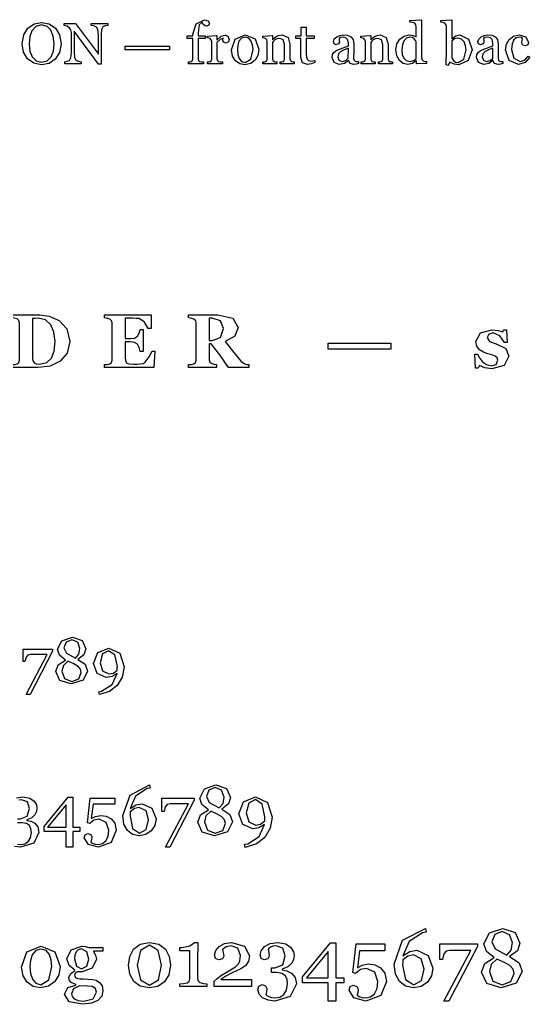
# Model space of a CAD drawing. Extents: x 0 to 118, y 2 to 170.
# Drawn here: x 47.62 to 58.52, y 61.87 to 82.95 of the extents above; entities that cross this region are included whole.
import ezdxf

# ---------------------------------------------------------------- set-up
doc = ezdxf.new("R2010")
doc.units = 0

msp = doc.modelspace()

# ---------------------------------------------------------------- linework, layer by layer
at = {"layer": 'Layer 1', "color": 7}
for points in [[(48.381652, 82.76355), (48.471375, 82.618897), (48.503722, 82.43213), (48.470765, 82.24475), (48.379212, 82.101317), (48.247375, 82.010987), (48.087462, 81.979247), (47.920227, 82.012817), (47.789002, 82.107422), (47.702332, 82.250855), (47.671202, 82.43213), (47.704163, 82.620117), (47.795105, 82.76355), (47.928162, 82.855103), (48.087463, 82.88684), (48.249817, 82.854493), (48.381653, 82.76355), (48.381652, 82.76355)], [(48.29071, 82.149535), (48.34015, 82.275267), (48.356025, 82.43213), (48.338325, 82.595703), (48.287665, 82.722657), (48.203437, 82.803223), (48.08747, 82.83252), (47.96296, 82.79895), (47.87934, 82.709228), (47.833565, 82.583495), (47.818915, 82.43213), (47.83479, 82.273438), (47.88484, 82.147705), (47.967847, 82.063478), (48.087475, 82.03357), (48.205272, 82.064088), (48.290722, 82.149535), (48.29071, 82.149535)], [(49.501037, 82.822755), (49.448547, 82.81298), (49.397887, 82.794055), (49.36798, 82.73546), (49.360655, 82.625597), (49.360655, 81.991442), (49.307552, 81.991442), (48.782652, 82.70006), (48.782652, 82.253282), (48.791802, 82.137928), (48.821097, 82.080555), (48.879082, 82.05553), (48.937065, 82.04333), (48.937065, 82), (48.58184, 82), (48.58184, 82.043335), (48.637382, 82.054935), (48.68621, 82.07446), (48.715507, 82.12634), (48.723432, 82.24658), (48.723432, 82.673215), (48.713657, 82.729367), (48.687412, 82.772702), (48.627597, 82.806883), (48.567172, 82.822757), (48.567172, 82.866092), (48.814365, 82.866092), (49.301425, 82.20569), (49.301425, 82.617677), (49.29165, 82.733645), (49.263572, 82.787967), (49.20742, 82.810542), (49.148827, 82.822742), (49.148827, 82.866077), (49.501, 82.866077), (49.501037, 82.822755)], [(51.677552, 82.872193), (51.662902, 82.825805), (51.618347, 82.80688), (51.584777, 82.814805), (51.558532, 82.83618), (51.535957, 82.866698), (51.518257, 82.894163), (51.45478, 82.83679), (51.432805, 82.661008), (51.432805, 82.599363), (51.587835, 82.599363), (51.587835, 82.54077), (51.432805, 82.54077), (51.432805, 82.10864), (51.44073, 82.07385), (51.466975, 82.0537), (51.506037, 82.04455), (51.548152, 82.040275), (51.548152, 82), (51.23077, 82), (51.23077, 82.040283), (51.259455, 82.042783), (51.2857, 82.047657), (51.310725, 82.066582), (51.319275, 82.102595), (51.319275, 82.540827), (51.200257, 82.540827), (51.200257, 82.59942), (51.319275, 82.59942), (51.319275, 82.637873), (51.390075, 82.86004), (51.568297, 82.94549), (51.650085, 82.924115), (51.677552, 82.872235), (51.677552, 82.872193)], [(56.321105, 82.010983), (56.111145, 81.997558), (56.101995, 82.006108), (56.101995, 82.06226), (56.09712, 82.06351), (56.018385, 82.005525), (55.92256, 81.98295), (55.823073, 82.005525), (55.740065, 82.070222), (55.68269, 82.171543), (55.66194, 82.302158), (55.684515, 82.426058), (55.74677, 82.528598), (55.837713, 82.593905), (55.948185, 82.618305), (56.030583, 82.60733), (56.100775, 82.580475), (56.100775, 82.789825), (56.092225, 82.836213), (56.068425, 82.86856), (56.022037, 82.885035), (55.959782, 82.89296), (55.959782, 82.9308), (56.205755, 82.94485), (56.214905, 82.9357), (56.214905, 82.123933), (56.22283, 82.08731), (56.247255, 82.062285), (56.280825, 82.053135), (56.321107, 82.050635), (56.321105, 82.010983)], [(57.292175, 82.301508), (57.206725, 82.073848), (57.008363, 81.981685), (56.910705, 81.996935), (56.820985, 82.03783), (56.775818, 81.96764), (56.737975, 81.97619), (56.74225, 82.084833), (56.7435, 82.207513), (56.7435, 82.803215), (56.733725, 82.84472), (56.709925, 82.874628), (56.670863, 82.886228), (56.627528, 82.891728), (56.627528, 82.93079), (56.848475, 82.94484), (56.857025, 82.93569), (56.857025, 82.53896), (56.8613, 82.53771), (56.943698, 82.598135), (57.032198, 82.618285), (57.217745, 82.530395), (57.292208, 82.301513), (57.292175, 82.301508)], [(52.096862, 82.524293), (52.081612, 82.46875), (52.034615, 82.44495), (51.982125, 82.46265), (51.964425, 82.501713), (51.966175, 82.526113), (51.97045, 82.548088), (51.903312, 82.524888), (51.838002, 82.45897), (51.838002, 82.108628), (51.845927, 82.073838), (51.872172, 82.053688), (51.911235, 82.044538), (51.95335, 82.040263), (51.95335, 82), (51.635967, 82), (51.635967, 82.040283), (51.664655, 82.042783), (51.6909, 82.047657), (51.715922, 82.066582), (51.724472, 82.102595), (51.724472, 82.474297), (51.715322, 82.51153), (51.690922, 82.540827), (51.663455, 82.551202), (51.629275, 82.556077), (51.629275, 82.59575), (51.829473, 82.609175), (51.838023, 82.600625), (51.838023, 82.515787), (51.841073, 82.515787), (51.925303, 82.59086), (52.01014, 82.616495), (52.072395, 82.59147), (52.09682, 82.524332), (52.096862, 82.524293)], [(52.73468, 82.307008), (52.71453, 82.181885), (52.657157, 82.078125), (52.559502, 82.005493), (52.43499, 81.981693), (52.325737, 82.003043), (52.233575, 82.066518), (52.170097, 82.166005), (52.146897, 82.298453), (52.228682, 82.529165), (52.444137, 82.618887), (52.652267, 82.533438), (52.734665, 82.306998), (52.73468, 82.307008)], [(53.486632, 82), (53.191832, 82), (53.191832, 82.040283), (53.22235, 82.042783), (53.250428, 82.047657), (53.275453, 82.066582), (53.284002, 82.102595), (53.284002, 82.412042), (53.253485, 82.51092), (53.180242, 82.54571), (53.121037, 82.535335), (53.07343, 82.51091), (53.041083, 82.480393), (53.023983, 82.454758), (53.023983, 82.108688), (53.032533, 82.074508), (53.058168, 82.053758), (53.085633, 82.044607), (53.11676, 82.040332), (53.11676, 82), (52.82196, 82), (52.82196, 82.040283), (52.850647, 82.042783), (52.876892, 82.047657), (52.901917, 82.066582), (52.910467, 82.102595), (52.910467, 82.474297), (52.901317, 82.51214), (52.876892, 82.540827), (52.849427, 82.551202), (52.815247, 82.556077), (52.815247, 82.59575), (53.015442, 82.609175), (53.023992, 82.600625), (53.023992, 82.515787), (53.027043, 82.515787), (53.063665, 82.550577), (53.105168, 82.584147), (53.15888, 82.608547), (53.22907, 82.618322), (53.357245, 82.564002), (53.399358, 82.42057), (53.399358, 82.10746), (53.406683, 82.07267), (53.431708, 82.05252), (53.45673, 82.04397), (53.486638, 82.04032), (53.486632, 82)], [(53.93219, 82.026245), (53.857118, 81.99878), (53.770448, 81.98718), (53.663635, 82.025022), (53.633118, 82.133055), (53.633118, 82.54077), (53.524475, 82.54077), (53.524475, 82.599362), (53.63556, 82.599362), (53.63556, 82.78674), (53.746643, 82.78674), (53.746643, 82.599362), (53.919373, 82.599362), (53.919373, 82.54077), (53.747865, 82.54077), (53.747865, 82.204465), (53.750365, 82.140987), (53.76379, 82.097042), (53.793088, 82.070187), (53.845578, 82.061037), (53.890133, 82.063537), (53.932248, 82.070862), (53.93219, 82.026245)], [(54.863588, 82.010995), (54.812928, 81.99452), (54.7641, 81.987795), (54.687805, 82.00977), (54.651795, 82.075078), (54.648145, 82.075078), (54.562695, 82.00794), (54.453443, 81.98474), (54.341748, 82.026245), (54.298413, 82.134888), (54.308188, 82.197142), (54.337483, 82.246583), (54.377767, 82.27893), (54.424762, 82.30213), (54.535848, 82.34058), (54.649373, 82.384528), (54.649373, 82.444952), (54.645723, 82.47547), (54.631673, 82.518192), (54.596883, 82.557255), (54.534018, 82.574355), (54.481528, 82.56458), (54.447958, 82.545055), (54.453458, 82.509042), (54.459558, 82.465097), (54.440033, 82.426035), (54.386933, 82.408335), (54.341765, 82.429685), (54.327715, 82.478512), (54.34724, 82.532225), (54.39912, 82.578), (54.465648, 82.606688), (54.54194, 82.618888), (54.631053, 82.611563), (54.700633, 82.581655), (54.74763, 82.52001), (54.764105, 82.420523), (54.762355, 82.265493), (54.760605, 82.118398), (54.76853, 82.080558), (54.794165, 82.056758), (54.82285, 82.050658), (54.863745, 82.050158), (54.863588, 82.010995)], [(55.588073, 82.000008), (55.293275, 82.000008), (55.293275, 82.04029), (55.323793, 82.04279), (55.351868, 82.047665), (55.376893, 82.06659), (55.385443, 82.102603), (55.385443, 82.41205), (55.354925, 82.510928), (55.281683, 82.545718), (55.222478, 82.535343), (55.17487, 82.510918), (55.142523, 82.4804), (55.125423, 82.454765), (55.125423, 82.108695), (55.133973, 82.074515), (55.159608, 82.053765), (55.187073, 82.044615), (55.2182, 82.04034), (55.2182, 82), (54.9234, 82), (54.9234, 82.040283), (54.952087, 82.042783), (54.978333, 82.047657), (55.003357, 82.066582), (55.011907, 82.102595), (55.011907, 82.474297), (55.002758, 82.51214), (54.978333, 82.540827), (54.950868, 82.551202), (54.916688, 82.556077), (54.916688, 82.59575), (55.116883, 82.609175), (55.125433, 82.600625), (55.125433, 82.515787), (55.128483, 82.515787), (55.165103, 82.550577), (55.206608, 82.584147), (55.260318, 82.608547), (55.330508, 82.618322), (55.458683, 82.564002), (55.500795, 82.42057), (55.500795, 82.10746), (55.50812, 82.07267), (55.533145, 82.05252), (55.55817, 82.04397), (55.588075, 82.04032), (55.588073, 82.000008)], [(57.951355, 82.01098), (57.900695, 81.994505), (57.851868, 81.98778), (57.775573, 82.009755), (57.739563, 82.075063), (57.735913, 82.075063), (57.650465, 82.007925), (57.54121, 81.984725), (57.429518, 82.02623), (57.386183, 82.134873), (57.395958, 82.197127), (57.425255, 82.246567), (57.465538, 82.278915), (57.512535, 82.302115), (57.623618, 82.340565), (57.737145, 82.384512), (57.737145, 82.444937), (57.733495, 82.475455), (57.719445, 82.518177), (57.684655, 82.55724), (57.621788, 82.57434), (57.569298, 82.564565), (57.535728, 82.54504), (57.541228, 82.509027), (57.547328, 82.465082), (57.527803, 82.42602), (57.474703, 82.40832), (57.429538, 82.42967), (57.415488, 82.478497), (57.435013, 82.53221), (57.486893, 82.577985), (57.55342, 82.606673), (57.629715, 82.618873), (57.718825, 82.611548), (57.788405, 82.58164), (57.835403, 82.519995), (57.851878, 82.420508), (57.850128, 82.265478), (57.848378, 82.118383), (57.856303, 82.080543), (57.881938, 82.056743), (57.910625, 82.050643), (57.951518, 82.050143), (57.951355, 82.01098)], [(58.28949, 81.984123), (58.085023, 82.070793), (58.01117, 82.303338), (58.030695, 82.421745), (58.08868, 82.522453), (58.17901, 82.592033), (58.29742, 82.61889), (58.441463, 82.576165), (58.497005, 82.460808), (58.482355, 82.406488), (58.434138, 82.383288), (58.377985, 82.401588), (58.35846, 82.44248), (58.365785, 82.498632), (58.374335, 82.541358), (58.341378, 82.566383), (58.29499, 82.573108), (58.238837, 82.560282), (58.187567, 82.514507), (58.150947, 82.43211), (58.136897, 82.308207), (58.186945, 82.12266), (58.319392, 82.05125), (58.41827, 82.079935), (58.492732, 82.165995), (58.531795, 82.14036), (58.425592, 82.026225), (58.289485, 81.98411), (58.28949, 81.984123)], [(52.608337, 82.305758), (52.599187, 82.402195), (52.571722, 82.488865), (52.520452, 82.54929), (52.442937, 82.57249), (52.36237, 82.54929), (52.30866, 82.485812), (52.281195, 82.400972), (52.27327, 82.30881), (52.28242, 82.200167), (52.312937, 82.111667), (52.364817, 82.050022), (52.442942, 82.028047), (52.563792, 82.1019), (52.608347, 82.305757), (52.608337, 82.305758)], [(56.10077, 82.116573), (56.10077, 82.46875), (56.084895, 82.50293), (56.05743, 82.5365), (56.015925, 82.561523), (55.960383, 82.571898), (55.892635, 82.552973), (55.838313, 82.498653), (55.802303, 82.411372), (55.789478, 82.294795), (55.799253, 82.20141), (55.832213, 82.123897), (55.886533, 82.068965), (55.96588, 82.048215), (56.046445, 82.069565), (56.100767, 82.116562), (56.10077, 82.116573)], [(57.164613, 82.297233), (57.154838, 82.389398), (57.12432, 82.471185), (57.07, 82.528558), (56.989433, 82.550533), (56.91436, 82.533433), (56.856988, 82.488268), (56.856988, 82.137925), (56.871038, 82.103745), (56.900335, 82.066513), (56.941838, 82.038438), (56.9986, 82.028063), (57.11884, 82.100085), (57.164618, 82.297228), (57.164613, 82.297233)], [(50.821837, 82.303345), (49.875182, 82.303345), (49.875182, 82.379638), (50.821837, 82.379638), (50.821837, 82.303345)], [(54.650573, 82.33326), (54.559632, 82.303353), (54.487, 82.26673), (54.438783, 82.217293), (54.421083, 82.150155), (54.447328, 82.07569), (54.515075, 82.05189), (54.59137, 82.07264), (54.646913, 82.122688), (54.650573, 82.33326)], [(57.738343, 82.333245), (57.6474, 82.303338), (57.574768, 82.266715), (57.52655, 82.217278), (57.50885, 82.15014), (57.535095, 82.075675), (57.602845, 82.051875), (57.679138, 82.072625), (57.73468, 82.122673), (57.738343, 82.333245)], [(48.463348, 76.51007), (48.629975, 76.329955), (48.69345, 76.05542), (48.636322, 75.806275), (48.486357, 75.6333), (48.269745, 75.532533), (48.016633, 75.5), (47.44931, 75.5), (47.44931, 75.56189), (47.512787, 75.56664), (47.563567, 75.576165), (47.60324, 75.607903), (47.61434, 75.657098), (47.61434, 76.455315), (47.604015, 76.503715), (47.563547, 76.53942), (47.499277, 76.55767), (47.447702, 76.56402), (47.447702, 76.62591), (48.046762, 76.62591), (48.25227, 76.60131), (48.463328, 76.510063), (48.463348, 76.51007)], [(48.301483, 75.703125), (48.357818, 75.853882), (48.376068, 76.056213), (48.352268, 76.260132), (48.282443, 76.417237), (48.167393, 76.518005), (48.011875, 76.55371), (47.948398, 76.55221), (47.89603, 76.55071), (47.89603, 75.696158), (47.90318, 75.645375), (47.929365, 75.60729), (47.973798, 75.581105), (48.043623, 75.57238), (48.197553, 75.605705), (48.301495, 75.7033), (48.301483, 75.703125)], [(50.427705, 76.338685), (50.3674, 76.338685), (50.288055, 76.46881), (50.176178, 76.54657), (50.109527, 76.55292), (50.039702, 76.55442), (49.87625, 76.55442), (49.87625, 76.119605), (49.992095, 76.119605), (50.071442, 76.12993), (50.136505, 76.169602), (50.173005, 76.233872), (50.197605, 76.314012), (50.257907, 76.314012), (50.257907, 75.844285), (50.197605, 75.844285), (50.173005, 75.927597), (50.136505, 75.997422), (50.074615, 76.036302), (49.992095, 76.047402), (49.87625, 76.047402), (49.87625, 75.72288), (49.8834, 75.641947), (49.911965, 75.59672), (49.96592, 75.576895), (50.06034, 75.572145), (50.12699, 75.572895), (50.195228, 75.577645), (50.257118, 75.589545), (50.300758, 75.612545), (50.386453, 75.73077), (50.449135, 75.850582), (50.507058, 75.850582), (50.485625, 75.5), (49.429535, 75.5), (49.429535, 75.56189), (49.489838, 75.56824), (49.543793, 75.57934), (49.58426, 75.61108), (49.594585, 75.661068), (49.594585, 76.455318), (49.58586, 76.50213), (49.543808, 76.53625), (49.485885, 76.5537), (49.42955, 76.564025), (49.42955, 76.625915), (50.42772, 76.625915), (50.427705, 76.338685)], [(52.519013, 75.5), (52.087373, 75.5), (51.90091, 75.77295), (51.716828, 76.007812), (51.673187, 76.007812), (51.673187, 75.665832), (51.683512, 75.617432), (51.724773, 75.584107), (51.771585, 75.570607), (51.827128, 75.561882), (51.827128, 75.5), (51.22648, 75.5), (51.22648, 75.56189), (51.286783, 75.56824), (51.34074, 75.57934), (51.381205, 75.61108), (51.39153, 75.661068), (51.39153, 76.455318), (51.382805, 76.502925), (51.340753, 76.53625), (51.280448, 76.5537), (51.226493, 76.564025), (51.226493, 76.625915), (51.858085, 76.625915), (52.179435, 76.559265), (52.289725, 76.359315), (52.221488, 76.168885), (52.01519, 76.057007), (52.140555, 75.895142), (52.29052, 75.707092), (52.35717, 75.63092), (52.432548, 75.576172), (52.478568, 75.566647), (52.519035, 75.561897), (52.519013, 75.5)], [(51.978668, 76.337097), (51.915193, 76.501342), (51.73587, 76.55371), (51.673188, 76.55371), (51.673188, 76.082397), (51.73349, 76.082397), (51.914398, 76.143492), (51.978668, 76.337097), (51.978668, 76.337097)], [(57.713593, 75.473022), (57.562835, 75.496022), (57.449373, 75.54363), (57.425573, 75.489675), (57.363683, 75.489675), (57.353358, 75.785635), (57.41128, 75.785635), (57.450953, 75.704702), (57.51443, 75.624562), (57.59933, 75.56426), (57.70248, 75.53966), (57.809595, 75.567432), (57.845303, 75.654712), (57.829428, 75.70708), (57.785787, 75.742785), (57.71755, 75.769762), (57.627095, 75.79674), (57.53426, 75.828477), (57.454915, 75.880052), (57.397787, 75.954637), (57.376362, 76.058582), (57.46999, 76.23949), (57.716757, 76.30852), (57.849262, 76.293445), (57.95162, 76.261707), (57.96827, 76.30852), (58.028572, 76.30852), (58.041272, 76.037952), (57.984937, 76.037952), (57.889722, 76.17998), (57.74452, 76.240282), (57.648512, 76.214892), (57.6136, 76.144275), (57.66438, 76.056995), (57.807997, 76.006212), (58.015882, 75.906237), (58.08174, 75.74596), (57.979382, 75.54442), (57.713575, 75.47301), (57.713593, 75.473022)], [(55.55429, 75.891175), (54.212555, 75.891175), (54.212555, 76.020508), (55.55429, 76.020508), (55.55429, 75.891175)], [(49.070863, 69.00244), (48.97351, 68.808408), (48.717713, 68.72717), (48.480043, 68.801695), (48.390748, 68.99371), (48.443115, 69.13806), (48.599548, 69.236752), (48.471985, 69.34149), (48.429688, 69.470395), (48.52234, 69.653685), (48.74524, 69.727537), (48.954713, 69.657713), (49.035278, 69.48248), (48.990968, 69.353575), (48.860718, 69.25421), (49.02118, 69.1488), (49.070863, 69.00244), (49.070863, 69.00244)], [(48.908385, 69.489865), (48.859375, 69.6228), (48.735168, 69.674498), (48.610962, 69.624815), (48.562622, 69.502623), (48.617675, 69.383115), (48.81372, 69.27838), (48.88623, 69.363645), (48.90838, 69.489865), (48.908385, 69.489865)], [(48.320923, 69.426755), (47.842225, 68.504943), (47.7583, 68.504943), (48.208802, 69.357603), (47.944947, 69.357603), (47.853637, 69.356353), (47.793212, 69.343603), (47.755615, 69.29862), (47.730765, 69.207313), (47.68981, 69.207313), (47.68981, 69.470495), (48.320912, 69.470495), (48.320923, 69.426755)], [(49.84967, 69.096433), (49.812745, 68.876218), (49.706665, 68.695615), (49.540833, 68.568723), (49.322633, 68.501585), (49.310558, 68.56201), (49.370983, 68.57276), (49.596568, 68.713077), (49.701305, 68.953435), (49.591198, 68.884282), (49.468333, 68.862808), (49.27766, 68.948075), (49.197093, 69.162918), (49.290415, 69.397233), (49.522043, 69.492568), (49.760385, 69.385818), (49.84968, 69.09645), (49.84967, 69.096433)], [(49.707338, 69.104483), (49.65564, 69.35021), (49.52069, 69.439505), (49.391785, 69.370353), (49.342772, 69.18102), (49.392455, 69.00646), (49.526732, 68.940665), (49.622742, 68.959465), (49.70398, 69.021233), (49.70473, 69.031983), (49.70598, 69.054808), (49.70673, 69.077633), (49.70748, 69.104488), (49.707338, 69.104483)], [(48.936585, 68.970883), (48.91846, 69.044737), (48.866093, 69.103147), (48.774113, 69.156187), (48.64722, 69.213255), (48.552555, 69.12396), (48.522343, 69.001095), (48.58008, 68.841305), (48.73517, 68.780882), (48.882205, 68.834592), (48.936588, 68.970882), (48.936585, 68.970883)], [(50.534913, 65.837655), (50.50708, 65.694833), (50.433838, 65.581308), (50.315185, 65.502205), (50.18042, 65.47657), (50.033203, 65.5066), (49.921143, 65.59156), (49.848633, 65.72779), (49.822997, 65.9087), (49.978273, 66.349617), (50.395753, 66.56495), (50.408927, 66.49903), (50.34301, 66.487305), (50.096917, 66.327637), (49.984855, 66.064697), (50.109367, 66.142335), (50.239005, 66.165035), (50.447747, 66.071285), (50.534905, 65.837642), (50.534913, 65.837655)], [(52.168213, 65.7754), (52.062013, 65.56373), (51.78296, 65.475108), (51.523682, 65.556408), (51.42627, 65.76588), (51.483398, 65.92335), (51.654053, 66.031015), (51.514893, 66.145273), (51.46875, 66.285898), (51.569825, 66.48585), (51.812988, 66.566418), (52.041505, 66.490245), (52.129395, 66.299082), (52.081055, 66.158457), (51.938965, 66.05006), (52.114013, 65.935068), (52.168213, 65.7754), (52.168213, 65.7754)], [(51.990968, 66.30714), (51.9375, 66.452157), (51.802003, 66.508555), (51.666505, 66.454355), (51.61377, 66.321055), (51.673828, 66.190685), (51.887695, 66.076425), (51.966797, 66.169443), (51.990972, 66.30714), (51.990968, 66.30714)], [(47.551028, 66.288095), (47.689455, 66.309345), (47.838138, 66.282248), (47.931155, 66.217793), (47.976565, 66.139425), (47.989015, 66.069113), (47.978765, 65.995138), (47.945073, 65.927023), (47.876958, 65.864033), (47.77149, 65.818623), (47.77149, 65.806898), (47.858648, 65.788598), (47.942875, 65.745385), (48.006597, 65.667748), (48.031498, 65.548363), (47.918703, 65.32058), (47.63672, 65.232688), (47.636717, 65.232665)], [(47.57224, 65.841313), (47.635963, 65.841313), (47.781713, 65.896978), (47.82639, 66.064703), (47.783178, 66.202398), (47.660863, 66.249273), (47.597875, 66.239748)], [(48.901612, 65.565917), (48.75293, 65.565917), (48.75293, 65.232665), (48.612305, 65.232665), (48.612305, 65.565917), (48.143555, 65.565917), (48.143555, 65.67871), (48.656982, 66.304932), (48.75293, 66.304932), (48.75293, 65.661865), (48.901612, 65.661865), (48.901612, 65.565917)], [(49.57251, 65.843505), (49.652343, 65.745362), (49.68457, 65.595215), (49.576905, 65.335205), (49.30371, 65.232665), (49.086915, 65.293458), (48.99829, 65.434815), (49.016615, 65.5), (49.07301, 65.527833), (49.13966, 65.504407), (49.163085, 65.454602), (49.155035, 65.396007), (49.142585, 65.344007), (49.161635, 65.330082), (49.19313, 65.313232), (49.239273, 65.299307), (49.303725, 65.292707), (49.39235, 65.311757), (49.462663, 65.368155), (49.509538, 65.461905), (49.525638, 65.594472), (49.467775, 65.765127), (49.316898, 65.833242), (49.207033, 65.811267), (49.116213, 65.738025), (49.06714, 65.757075), (49.129398, 66.285882), (49.65381, 66.285882), (49.65381, 66.155512), (49.188723, 66.155512), (49.150638, 65.844965), (49.237063, 65.891107), (49.355715, 65.914532), (49.46631, 65.897682), (49.572513, 65.843482), (49.57251, 65.843505)], [(51.350098, 66.238293), (50.82788, 65.232675), (50.736328, 65.232675), (51.227783, 66.162852), (50.939943, 66.162852), (50.840333, 66.161353), (50.774415, 66.147428), (50.733398, 66.098355), (50.7063, 65.998748), (50.66162, 65.998748), (50.66162, 66.285855), (51.350098, 66.285855), (51.350098, 66.238293)], [(53.017823, 65.87794), (52.97754, 65.637705), (52.861818, 65.440685), (52.680908, 65.302255), (52.44287, 65.229015), (52.429695, 65.294933), (52.495613, 65.306658), (52.741708, 65.459735), (52.855965, 65.721942), (52.735848, 65.646502), (52.601815, 65.623077), (52.393808, 65.716095), (52.305915, 65.95047), (52.407723, 66.206085), (52.660408, 66.310088), (52.920418, 66.193633), (53.01783, 65.87796), (53.017823, 65.87794)], [(52.86255, 65.88674), (52.806152, 66.154805), (52.658935, 66.252217), (52.51831, 66.176777), (52.464843, 65.970235), (52.519043, 65.779805), (52.665528, 65.708027), (52.770263, 65.728527), (52.858888, 65.79591), (52.859637, 65.807635), (52.861137, 65.832535), (52.861887, 65.857435), (52.862637, 65.886732), (52.86255, 65.88674)], [(48.612305, 65.661865), (48.612305, 66.141602), (48.216797, 65.661865), (48.612305, 65.661865)], [(50.375978, 65.81788), (50.321045, 66.00831), (50.175293, 66.080088), (50.072755, 66.059588), (49.981933, 65.99074), (49.979683, 65.949725), (49.978183, 65.89992), (50.033845, 65.63112), (50.181795, 65.534442), (50.32242, 65.60988), (50.375888, 65.817887), (50.375978, 65.81788)], [(52.021728, 65.740977), (52.001953, 65.821542), (51.944825, 65.885265), (51.844482, 65.943125), (51.706055, 66.00538), (51.602782, 65.90797), (51.569825, 65.773935), (51.632812, 65.59962), (51.802002, 65.533702), (51.962402, 65.592295), (52.021727, 65.740977), (52.021728, 65.740977)], [(47.572238, 65.299315), (47.644748, 65.292715), (47.728978, 65.307365), (47.800753, 65.35424), (47.850558, 65.433343), (47.868883, 65.551263), (47.860083, 65.62963), (47.82932, 65.697015), (47.767065, 65.74096), (47.668188, 65.757085), (47.57224, 65.757085)], [(47.636717, 65.232665), (47.510742, 65.25024)], [(56.457398, 62.643907), (56.424928, 62.477283), (56.339478, 62.344835), (56.20105, 62.25255), (56.043823, 62.222645), (55.87207, 62.257677), (55.741333, 62.3568), (55.656738, 62.515735), (55.62683, 62.726795), (55.807983, 63.241197), (56.295045, 63.49242), (56.31042, 63.415515), (56.233515, 63.40184), (55.946405, 63.21556), (55.81567, 62.908797), (55.960933, 62.999375), (56.112178, 63.025865), (56.355708, 62.91649), (56.457393, 62.643905), (56.457398, 62.643907)], [(58.362915, 62.571272), (58.239013, 62.324322), (57.913452, 62.22093), (57.610962, 62.315777), (57.497315, 62.560162), (57.563965, 62.74388), (57.763063, 62.86949), (57.600708, 63.00279), (57.546875, 63.166852), (57.664795, 63.40013), (57.948488, 63.494122), (58.215088, 63.405255), (58.317628, 63.182232), (58.26123, 63.01817), (58.09546, 62.891705), (58.299682, 62.75755), (58.362915, 62.571272), (58.362915, 62.571272)], [(58.156128, 63.191632), (58.09375, 63.360822), (57.93567, 63.426617), (57.777588, 63.363385), (57.716065, 63.207867), (57.786133, 63.055767), (58.035645, 62.922467), (58.12793, 63.030987), (58.156128, 63.191632), (58.156128, 63.191632)], [(48.482422, 62.67981), (48.454223, 62.504638), (48.373902, 62.359375), (48.237183, 62.25769), (48.062865, 62.224365), (47.909913, 62.254272), (47.780885, 62.34314), (47.692018, 62.482422), (47.659545, 62.667847), (47.774048, 62.990845), (48.075683, 63.116455), (48.367065, 62.996825), (48.482423, 62.67981), (48.482422, 62.67981)], [(48.305543, 62.67806), (48.292718, 62.81307), (48.254265, 62.934407), (48.182488, 63.019002), (48.073968, 63.051472), (47.961175, 63.019002), (47.88598, 62.930135), (47.847528, 62.811362), (47.836428, 62.682332), (47.849253, 62.530232), (47.891978, 62.406332), (47.96461, 62.320027), (48.073985, 62.289267), (48.243175, 62.39266), (48.305552, 62.67806), (48.305543, 62.67806)], [(49.32666, 62.337118), (49.380493, 62.263632), (49.400143, 62.161947), (49.373652, 62.0483), (49.29333, 61.95516), (49.15661, 61.892782), (48.960077, 61.870557), (48.673822, 61.926955), (48.578975, 62.090162), (48.647335, 62.227735), (48.82165, 62.282422), (48.82165, 62.294372), (48.768673, 62.313172), (48.721675, 62.340515), (48.685785, 62.382387), (48.67211, 62.443055), (48.703725, 62.52594), (48.801137, 62.591737), (48.801137, 62.604563), (48.673817, 62.702827), (48.62853, 62.842965), (48.717397, 63.039497), (48.9464, 63.116402), (49.02245, 63.108702), (49.10021, 63.089052), (49.394155, 63.089052), (49.394155, 63.00702), (49.195912, 63.00702), (49.195912, 63.001895), (49.24291, 62.92072), (49.258285, 62.83356), (49.16771, 62.645572), (48.95836, 62.568667), (48.854965, 62.568667), (48.81395, 62.543892), (48.792575, 62.495187), (48.810525, 62.44648), (48.854102, 62.424255), (48.911355, 62.415705), (48.979715, 62.41313), (49.082252, 62.408005), (49.175392, 62.40288), (49.254005, 62.38408), (49.326637, 62.337082), (49.32666, 62.337118)], [(49.095948, 62.836995), (49.054932, 62.995932), (48.941285, 63.055745), (48.87207, 63.038645), (48.825927, 62.991647), (48.801153, 62.923288), (48.794328, 62.84211), (48.835343, 62.687448), (48.943008, 62.627633), (49.0558, 62.686593), (49.095962, 62.836983), (49.095948, 62.836995)], [(50.73401, 63.048055), (50.815185, 62.893393), (50.84253, 62.708823), (50.809205, 62.500325), (50.717772, 62.348228), (50.575927, 62.254233), (50.393067, 62.222617), (50.196532, 62.25936), (50.056397, 62.36019), (49.971802, 62.515708), (49.944457, 62.708823), (49.970948, 62.895955), (50.055543, 63.05062), (50.196533, 63.155723), (50.39392, 63.194175), (50.594728, 63.154868), (50.73401, 63.048055), (50.73401, 63.048055)], [(50.653687, 62.708823), (50.583617, 63.02413), (50.394775, 63.136068), (50.20337, 63.02413), (50.1333, 62.708823), (50.19995, 62.397788), (50.393067, 62.280723), (50.586182, 62.397788), (50.653687, 62.708823), (50.653687, 62.708823)], [(51.621825, 62.25), (51.045898, 62.25), (51.045898, 62.31067), (51.125365, 62.317495), (51.200563, 62.32947), (51.240723, 62.356815), (51.255248, 62.41492), (51.255248, 63.014773), (51.042478, 63.014773), (51.042478, 63.08655), (51.089475, 63.08655), (51.254393, 63.12073), (51.359495, 63.194218), (51.430418, 63.194218), (51.425293, 63.064333), (51.422743, 62.931033), (51.422743, 62.42432), (51.435568, 62.370485), (51.47402, 62.336305), (51.54665, 62.319205), (51.621845, 62.310655), (51.621825, 62.25)], [(52.577148, 62.25), (51.77649, 62.25), (51.77649, 62.36621), (51.840575, 62.42517), (51.937987, 62.496947), (52.02002, 62.547362), (52.12854, 62.607177), (52.231932, 62.67041), (52.298585, 62.737915), (52.3302, 62.80371), (52.342175, 62.917357), (52.284925, 63.07373), (52.137952, 63.124145), (52.03285, 63.10192), (51.958507, 63.042107), (51.973032, 62.977165), (51.982432, 62.90368), (51.955087, 62.845572), (51.87562, 62.820797), (51.809825, 62.84985), (51.78675, 62.92932), (51.812385, 63.021605), (51.885872, 63.107907), (52.002082, 63.170285), (52.15162, 63.19421), (52.42933, 63.115595), (52.532722, 62.9071), (52.513922, 62.793452), (52.454962, 62.702875), (52.349007, 62.62768), (52.163582, 62.541377), (52.025155, 62.471307), (51.920052, 62.40124), (52.577155, 62.40124), (52.577148, 62.25)], [(53.076173, 61.93811), (52.9292, 61.95861), (52.814698, 62.012442), (52.740358, 62.091057), (52.714723, 62.182487), (52.735223, 62.257682), (52.801018, 62.291862), (52.878778, 62.266227), (52.90612, 62.208978), (52.89672, 62.139763), (52.883045, 62.079948), (52.90442, 62.059448), (52.943725, 62.036372), (53.000978, 62.015873), (53.085573, 62.008173), (53.183838, 62.025272), (53.267578, 62.07996), (53.325682, 62.172245), (53.347057, 62.30982), (53.336807, 62.40125), (53.300917, 62.479863), (53.228288, 62.531133), (53.11293, 62.549933), (53.000992, 62.549933), (53.000992, 62.648198), (53.075332, 62.648198), (53.245377, 62.71314), (53.2975, 62.908818), (53.247085, 63.069463), (53.104385, 63.12415), (53.0309, 63.11305), (52.984755, 63.09255), (52.949723, 63.06606), (52.929223, 63.04471), (52.943748, 62.977205), (52.952298, 62.90201), (52.924955, 62.84476), (52.84634, 62.819985), (52.77969, 62.852455), (52.75919, 62.92765), (52.783965, 63.018225), (52.857452, 63.10453), (52.976227, 63.16947), (53.137725, 63.194245), (53.311187, 63.162628), (53.419707, 63.087433), (53.472685, 62.996003), (53.48721, 62.91397), (53.475235, 62.827668), (53.435927, 62.7482), (53.35646, 62.674713), (53.233412, 62.621735), (53.233412, 62.60806), (53.335097, 62.58671), (53.433365, 62.536295), (53.507705, 62.445718), (53.536757, 62.306438), (53.405167, 62.04069), (53.076187, 61.93815), (53.076173, 61.93811)], [(54.55188, 62.326905), (54.378418, 62.326905), (54.378418, 61.93811), (54.214355, 61.93811), (54.214355, 62.326905), (53.66748, 62.326905), (53.66748, 62.458495), (54.26648, 63.189087), (54.378418, 63.189087), (54.378418, 62.438842), (54.55188, 62.438842), (54.55188, 62.326905)], [(55.334595, 62.650757), (55.427735, 62.536255), (55.465333, 62.361085), (55.339723, 62.05774), (55.020995, 61.93811), (54.768068, 62.009033), (54.664673, 62.17395), (54.686022, 62.25), (54.751818, 62.28247), (54.829577, 62.255128), (54.85692, 62.197023), (54.84752, 62.128663), (54.832995, 62.067993), (54.85522, 62.051767), (54.891963, 62.032117), (54.945795, 62.015892), (55.02099, 62.008192), (55.124385, 62.030417), (55.206415, 62.096215), (55.261103, 62.20559), (55.279903, 62.360253), (55.212398, 62.559348), (55.036373, 62.638818), (54.908198, 62.613183), (54.80224, 62.527733), (54.74499, 62.549958), (54.817622, 63.1669), (55.429437, 63.1669), (55.429437, 63.0148), (54.886835, 63.0148), (54.842402, 62.652495), (54.943233, 62.70633), (55.08166, 62.733673), (55.210687, 62.714023), (55.33459, 62.65079), (55.334595, 62.650757)], [(57.408448, 63.11131), (56.799195, 61.938092), (56.692383, 61.938092), (57.265748, 63.023297), (56.929933, 63.023297), (56.81372, 63.021547), (56.736818, 63.005297), (56.688965, 62.948047), (56.657348, 62.831837), (56.605225, 62.831837), (56.605225, 63.166797), (57.408448, 63.166797), (57.408448, 63.11131)], [(54.214355, 62.438842), (54.214355, 62.998535), (53.75293, 62.438842), (54.214355, 62.438842)], [(56.271973, 62.620832), (56.207885, 62.843), (56.037843, 62.92674), (55.918213, 62.902815), (55.812255, 62.822492), (55.80968, 62.77464), (55.80793, 62.716535), (55.872872, 62.402937), (56.04548, 62.290142), (56.209542, 62.378157), (56.27192, 62.620832), (56.271973, 62.620832)], [(58.192018, 62.53111), (58.168943, 62.625105), (58.102293, 62.699445), (57.985228, 62.76695), (57.823728, 62.839583), (57.703245, 62.725935), (57.664793, 62.569563), (57.738278, 62.366192), (57.935668, 62.28929), (58.1228, 62.357647), (58.192015, 62.53111), (58.192018, 62.53111)], [(49.26001, 62.13033), (49.237785, 62.208945), (49.17028, 62.250815), (49.072015, 62.258515), (48.899408, 62.26279), (48.767815, 62.202975), (48.729363, 62.0936), (48.742188, 62.03635), (48.78662, 61.985935), (48.866943, 61.950045), (48.98999, 61.93552), (49.187378, 61.984225), (49.26001, 62.130343), (49.26001, 62.13033)]]:
    msp.add_lwpolyline(points, dxfattribs=at)

doc.saveas('drawing.dxf')
